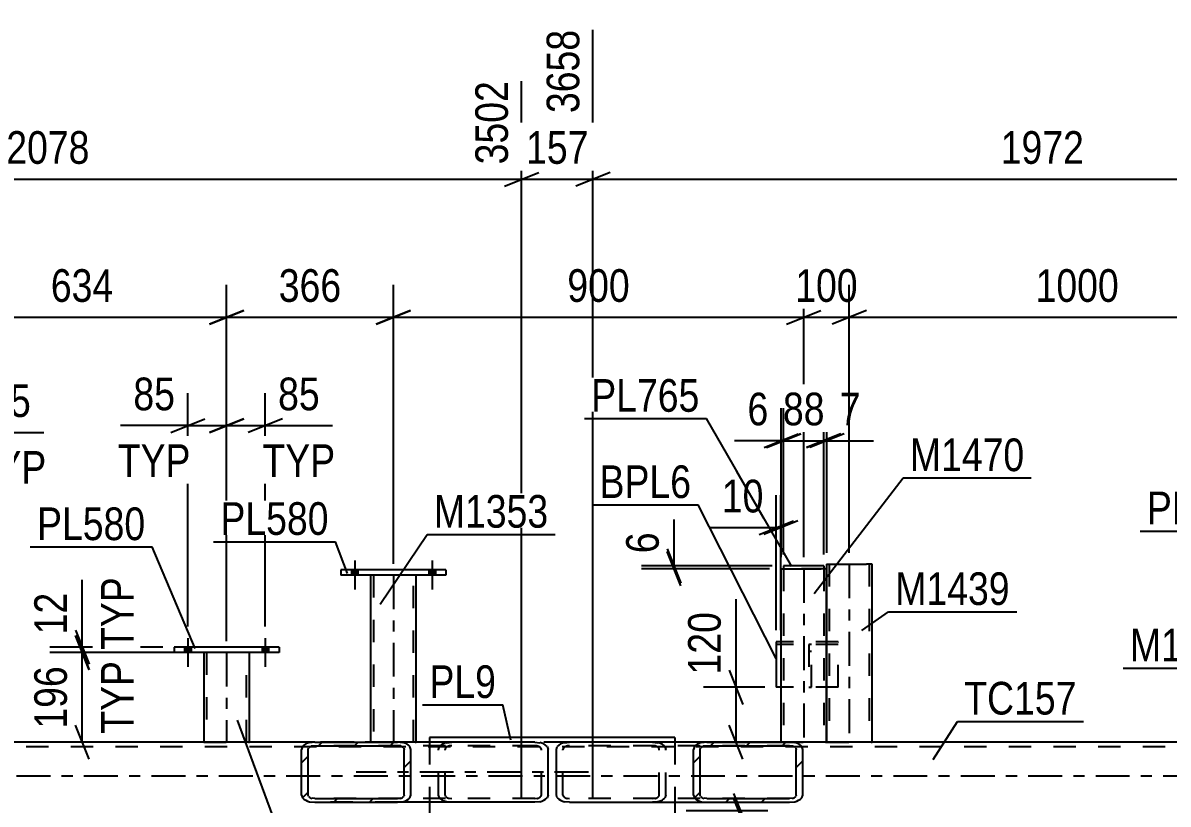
# Model space of a CAD drawing. Header units: millimetres. Extents: x -808 to 381, y -747 to 94.
# Drawn here: x -682.6 to -582.1, y -154.6 to -86.1 of the extents above; entities that cross this region are included whole.
import ezdxf

# ---------------------------------------------------------------- set-up
doc = ezdxf.new("R2010")
doc.units = ezdxf.units.MM
doc.linetypes.add('DXK_LINE_DOT2', pattern=[3.9198, 1.9599, -1.9599])
doc.linetypes.add('DXK_LINE_DOT3', pattern=[5.9187, 2.979, -0.9799, 0.9799, -0.9799])
doc.styles.add('Arial Narrow', font='ARIALN.TTF', dxfattribs={"height": 0.2})

# ---------------------------------------------------------------- blocks, each defined once
blk = doc.blocks.new('Part-232923327-79938 - 79863')
at = {"color": 7, "linetype": 'DXK_LINE_DOT2'}
for p, q in [((-111.99, -149.59), (-743.62, -149.59)), ((-112.59, -149.19), (-657, -149.19)), ((-615.32, -149.19), (-657, -149.19))]:
    blk.add_line(p, q, dxfattribs=at)
at = {"color": 2, "linetype": 'Continuous'}
for p, q in [((-657, -149.19), (-700.46, -149.19)), ((-571.86, -149.19), (-615.32, -149.19))]:
    blk.add_line(p, q, dxfattribs=at)
at = {"color": 7, "linetype": 'DXK_LINE_DOT3'}
blk.add_line((-111.99, -152.19), (-743.62, -152.19), dxfattribs=at)
blk = doc.blocks.new('Part-232923327-79944 - 79863')
at = {"linetype": 'Continuous'}
h = blk.add_hatch(dxfattribs=at)
h.set_pattern_fill('', scale=0.7, style=0, pattern_type=0)
h.set_pattern_definition([(45, (-623.6762, -154.072), (-1.57154, 1.57154), [])])
h.paths.add_polyline_path([(-623.76, -153.83), (-623.68, -154.07), (-623.42, -154.28), (-623.05, -154.42), (-622.6, -154.47), (-615.32, -154.47), (-614.88, -154.42), (-614.5, -154.28), (-614.25, -154.07), (-614.16, -153.83), (-614.16, -149.83), (-614.25, -149.58), (-614.5, -149.37), (-614.88, -149.24), (-615.32, -149.19), (-622.6, -149.19), (-623.05, -149.24), (-623.42, -149.37), (-623.68, -149.58), (-623.76, -149.83)])
h.paths.add_polyline_path([(-623.14, -149.7), (-623.01, -149.6), (-622.82, -149.53), (-622.6, -149.51), (-615.32, -149.51), (-615.1, -149.53), (-614.91, -149.6), (-614.78, -149.7), (-614.74, -149.83), (-614.74, -153.83), (-614.78, -153.95), (-614.91, -154.05), (-615.1, -154.12), (-615.32, -154.15), (-622.6, -154.15), (-622.82, -154.12), (-623.01, -154.05), (-623.14, -153.95), (-623.18, -153.83), (-623.18, -149.83)])
at = {"color": 2, "linetype": 'Continuous'}
for p, q in [((-635.79, -149.83), (-635.71, -149.58)), ((-635.08, -149.24), (-634.63, -149.19)), ((-622.6, -149.19), (-634.63, -149.19)), ((-623.68, -149.58), (-623.76, -149.83)), ((-623.18, -149.83), (-623.14, -149.7)), ((-622.6, -149.19), (-623.05, -149.24)), ((-622.82, -149.53), (-622.6, -149.51)), ((-622.6, -149.19), (-615.32, -149.19)), ((-622.6, -149.51), (-615.32, -149.51)), ((-614.88, -149.24), (-615.32, -149.19)), ((-615.32, -149.51), (-615.1, -149.53)), ((-614.78, -149.7), (-614.74, -149.83)), ((-614.16, -149.83), (-614.25, -149.58)), ((-635.79, -153.83), (-635.79, -149.83)), ((-623.76, -153.83), (-623.76, -149.83)), ((-623.18, -153.83), (-623.18, -149.83)), ((-614.74, -153.83), (-614.74, -149.83)), ((-614.16, -153.83), (-614.16, -149.83)), ((-635.71, -154.07), (-635.79, -153.83)), ((-634.63, -154.47), (-635.08, -154.42)), ((-634.63, -154.47), (-622.6, -154.47)), ((-623.76, -153.83), (-623.68, -154.07)), ((-623.14, -153.95), (-623.18, -153.83)), ((-623.05, -154.42), (-622.6, -154.47)), ((-622.6, -154.15), (-622.82, -154.12)), ((-622.6, -154.15), (-615.32, -154.15)), ((-622.6, -154.47), (-615.32, -154.47)), ((-615.1, -154.12), (-615.32, -154.15)), ((-615.32, -154.47), (-614.88, -154.42)), ((-614.74, -153.83), (-614.78, -153.95)), ((-614.25, -154.07), (-614.16, -153.83))]:
    blk.add_line(p, q, dxfattribs=at)
at = {"color": 7, "linetype": 'DXK_LINE_DOT2'}
for p, q in [((-635.17, -149.7), (-635.21, -149.83)), ((-634.63, -149.51), (-634.85, -149.53)), ((-615.32, -149.51), (-634.63, -149.51)), ((-627.35, -149.19), (-626.91, -149.24)), ((-627.13, -149.53), (-627.35, -149.51)), ((-626.77, -149.83), (-626.81, -149.7)), ((-626.28, -149.58), (-626.19, -149.83)), ((-615.32, -149.19), (-622.6, -149.19)), ((-635.21, -153.83), (-635.21, -149.83)), ((-626.77, -153.83), (-626.77, -149.83)), ((-626.19, -153.83), (-626.19, -149.83)), ((-635.21, -153.83), (-635.17, -153.95)), ((-634.85, -154.12), (-634.63, -154.15)), ((-615.32, -154.15), (-634.63, -154.15)), ((-627.35, -154.15), (-627.13, -154.12)), ((-626.91, -154.42), (-627.35, -154.47)), ((-626.81, -153.95), (-626.77, -153.83)), ((-626.19, -153.83), (-626.28, -154.07)), ((-622.6, -154.47), (-615.32, -154.47))]:
    blk.add_line(p, q, dxfattribs=at)
at = {"color": 2, "linetype": 'Continuous'}
for centre, radius, start, end in [((-634.9, -150.31), 1.09, 99.5182, 138.0637), ((-622.87, -150.31), 1.09, 99.5182, 138.0637), ((-622.73, -150.07), 0.545, 99.5182, 138.0637), ((-615.19, -150.07), 0.545, 41.9363, 80.4819), ((-615.06, -150.31), 1.09, 41.9363, 80.4819), ((-634.9, -153.34), 1.09, 221.9363, 260.4819), ((-622.87, -153.34), 1.09, 221.9363, 260.4819), ((-622.73, -153.59), 0.545, 221.9363, 260.4819), ((-615.19, -153.59), 0.545, 279.5182, 318.0637), ((-615.06, -153.34), 1.09, 279.5182, 318.0637)]:
    blk.add_arc(centre, radius, start, end, dxfattribs=at)
at = {"color": 7, "linetype": 'DXK_LINE_DOT2'}
for centre, radius, start, end in [((-634.76, -150.07), 0.545, 99.5182, 138.0637), ((-627.22, -150.07), 0.545, 41.9363, 80.4819), ((-627.09, -150.31), 1.09, 41.9363, 80.4819), ((-634.76, -153.59), 0.545, 221.9363, 260.4819), ((-627.22, -153.59), 0.545, 279.5182, 318.0637), ((-627.09, -153.34), 1.09, 279.5182, 318.0637)]:
    blk.add_arc(centre, radius, start, end, dxfattribs=at)
blk = doc.blocks.new('Part-232923327-79884 - 79863')
at = {"linetype": 'Continuous'}
h = blk.add_hatch(dxfattribs=at)
h.set_pattern_fill('', scale=0.7, style=0, pattern_type=0)
h.set_pattern_definition([(45, (-658.0739, -154.072), (-1.57154, 1.57154), [])])
h.paths.add_polyline_path([(-658.16, -153.83), (-658.07, -154.07), (-657.82, -154.28), (-657.44, -154.42), (-657, -154.47), (-649.72, -154.47), (-649.27, -154.42), (-648.9, -154.28), (-648.64, -154.07), (-648.55, -153.83), (-648.55, -149.83), (-648.64, -149.58), (-648.9, -149.37), (-649.27, -149.24), (-649.72, -149.19), (-657, -149.19), (-657.44, -149.24), (-657.82, -149.37), (-658.07, -149.58), (-658.16, -149.83)])
h.paths.add_polyline_path([(-657.54, -149.7), (-657.41, -149.6), (-657.22, -149.53), (-657, -149.51), (-649.72, -149.51), (-649.5, -149.53), (-649.31, -149.6), (-649.18, -149.7), (-649.14, -149.83), (-649.14, -153.83), (-649.18, -153.95), (-649.31, -154.05), (-649.5, -154.12), (-649.72, -154.15), (-657, -154.15), (-657.22, -154.12), (-657.41, -154.05), (-657.54, -153.95), (-657.58, -153.83), (-657.58, -149.83)])
at = {"color": 2, "linetype": 'Continuous'}
for p, q in [((-658.07, -149.58), (-658.16, -149.83)), ((-657.58, -149.83), (-657.54, -149.7)), ((-657, -149.19), (-657.44, -149.24)), ((-657.22, -149.53), (-657, -149.51)), ((-657, -149.19), (-649.72, -149.19)), ((-657, -149.51), (-649.72, -149.51)), ((-637.69, -149.19), (-649.72, -149.19)), ((-649.27, -149.24), (-649.72, -149.19)), ((-649.72, -149.51), (-649.5, -149.53)), ((-649.18, -149.7), (-649.14, -149.83)), ((-648.55, -149.83), (-648.64, -149.58)), ((-637.69, -149.19), (-637.24, -149.24)), ((-636.61, -149.58), (-636.52, -149.83)), ((-658.16, -153.83), (-658.16, -149.83)), ((-657.58, -153.83), (-657.58, -149.83)), ((-649.14, -153.83), (-649.14, -149.83)), ((-648.55, -153.83), (-648.55, -149.83)), ((-636.52, -153.83), (-636.52, -149.83)), ((-658.16, -153.83), (-658.07, -154.07)), ((-657.54, -153.95), (-657.58, -153.83)), ((-657.44, -154.42), (-657, -154.47)), ((-657, -154.15), (-657.22, -154.12)), ((-657, -154.15), (-649.72, -154.15)), ((-657, -154.47), (-649.72, -154.47)), ((-649.5, -154.12), (-649.72, -154.15)), ((-649.72, -154.47), (-649.27, -154.42)), ((-637.69, -154.47), (-649.72, -154.47)), ((-649.14, -153.83), (-649.18, -153.95)), ((-648.64, -154.07), (-648.55, -153.83)), ((-637.24, -154.42), (-637.69, -154.47)), ((-636.52, -153.83), (-636.61, -154.07))]:
    blk.add_line(p, q, dxfattribs=at)
at = {"color": 7, "linetype": 'DXK_LINE_DOT2'}
for p, q in [((-649.72, -149.19), (-657, -149.19)), ((-637.69, -149.51), (-657, -149.51)), ((-646.13, -149.83), (-646.04, -149.58)), ((-645.51, -149.7), (-645.55, -149.83)), ((-645.41, -149.24), (-644.97, -149.19)), ((-644.97, -149.51), (-645.19, -149.53)), ((-637.47, -149.53), (-637.69, -149.51)), ((-637.11, -149.83), (-637.15, -149.7)), ((-646.13, -153.83), (-646.13, -149.83)), ((-645.55, -153.83), (-645.55, -149.83)), ((-637.11, -153.83), (-637.11, -149.83)), ((-637.69, -154.15), (-657, -154.15)), ((-649.72, -154.47), (-657, -154.47)), ((-646.04, -154.07), (-646.13, -153.83)), ((-645.55, -153.83), (-645.51, -153.95)), ((-644.97, -154.47), (-645.41, -154.42)), ((-645.19, -154.12), (-644.97, -154.15)), ((-637.69, -154.15), (-637.47, -154.12)), ((-637.15, -153.95), (-637.11, -153.83))]:
    blk.add_line(p, q, dxfattribs=at)
at = {"color": 7, "linetype": 'DXK_LINE_DOT3'}
blk.add_line((-632.97, -151.83), (-653.36, -151.83), dxfattribs=at)
at = {"color": 2, "linetype": 'Continuous'}
for centre, radius, start, end in [((-657.26, -150.31), 1.09, 99.5182, 138.0637), ((-657.13, -150.07), 0.545, 99.5182, 138.0637), ((-649.59, -150.07), 0.545, 41.9363, 80.4819), ((-649.45, -150.31), 1.09, 41.9363, 80.4819), ((-637.42, -150.31), 1.09, 41.9363, 80.4819), ((-657.26, -153.34), 1.09, 221.9363, 260.4819), ((-657.13, -153.59), 0.545, 221.9363, 260.4819), ((-649.59, -153.59), 0.545, 279.5182, 318.0637), ((-649.45, -153.34), 1.09, 279.5182, 318.0637), ((-637.42, -153.34), 1.09, 279.5182, 318.0637)]:
    blk.add_arc(centre, radius, start, end, dxfattribs=at)
at = {"color": 7, "linetype": 'DXK_LINE_DOT2'}
for centre, radius, start, end in [((-645.23, -150.31), 1.09, 99.5182, 138.0637), ((-645.1, -150.07), 0.545, 99.5182, 138.0637), ((-637.56, -150.07), 0.545, 41.9363, 80.4819), ((-645.23, -153.34), 1.09, 221.9363, 260.4819), ((-645.1, -153.59), 0.545, 221.9363, 260.4819), ((-637.56, -153.59), 0.545, 279.5182, 318.0637)]:
    blk.add_arc(centre, radius, start, end, dxfattribs=at)
blk = doc.blocks.new('Part-232923327-142896 - 79863')
at = {"color": 2, "linetype": 'Continuous'}
for p, q in [((-666.73, -141.34), (-666.73, -149.19)), ((-662.73, -149.19), (-662.73, -141.34))]:
    blk.add_line(p, q, dxfattribs=at)
at = {"color": 7, "linetype": 'DXK_LINE_DOT2'}
for p, q in [((-662.73, -141.34), (-666.73, -141.34)), ((-666.49, -141.34), (-666.49, -149.19)), ((-662.97, -149.19), (-662.97, -141.34)), ((-666.73, -149.19), (-666.73, -149.19)), ((-666.73, -149.19), (-662.73, -149.19)), ((-662.73, -149.19), (-662.73, -149.19)), ((-662.73, -149.19), (-662.73, -149.19))]:
    blk.add_line(p, q, dxfattribs=at)
at = {"color": 7, "linetype": 'DXK_LINE_DOT3'}
blk.add_line((-664.73, -141.34), (-664.73, -149.19), dxfattribs=at)
blk = doc.blocks.new('Part-232923327-142898 - 79863')
at = {"color": 2, "linetype": 'Continuous'}
for p, q in [((-616.09, -133.98), (-616.09, -149.19)), ((-616.09, -133.98), (-616.05, -133.98)), ((-616.05, -133.98), (-612.57, -133.98)), ((-612.09, -133.98), (-612.57, -133.98)), ((-612.09, -149.19), (-612.09, -133.98))]:
    blk.add_line(p, q, dxfattribs=at)
at = {"color": 7, "linetype": 'DXK_LINE_DOT2'}
for p, q in [((-615.85, -133.98), (-615.85, -149.19)), ((-615.85, -133.98), (-615.83, -133.98)), ((-612.33, -133.98), (-612.33, -149.19)), ((-616.09, -149.19), (-616.09, -149.19)), ((-616.09, -149.19), (-612.09, -149.19)), ((-612.09, -149.19), (-612.09, -149.19)), ((-612.09, -149.19), (-612.09, -149.19))]:
    blk.add_line(p, q, dxfattribs=at)
at = {"color": 7, "linetype": 'DXK_LINE_DOT3'}
blk.add_line((-614.09, -133.98), (-614.09, -149.19), dxfattribs=at)
blk = doc.blocks.new('Part-232923327-142848 - 79863')
at = {"color": 2, "linetype": 'Continuous'}
for p, q in [((-612.09, -133.59), (-612.09, -149.19)), ((-612.09, -133.59), (-608.57, -133.59)), ((-608.09, -133.59), (-608.57, -133.59)), ((-608.09, -149.19), (-608.09, -133.59))]:
    blk.add_line(p, q, dxfattribs=at)
at = {"color": 7, "linetype": 'DXK_LINE_DOT2'}
for p, q in [((-611.85, -133.59), (-611.85, -149.19)), ((-611.85, -133.59), (-611.83, -133.59)), ((-611.83, -133.59), (-611.79, -133.59)), ((-611.79, -133.59), (-611.78, -133.59)), ((-608.33, -133.59), (-608.33, -149.19)), ((-612.09, -149.19), (-612.09, -149.19)), ((-612.09, -149.19), (-608.09, -149.19)), ((-608.09, -149.19), (-608.09, -149.19)), ((-608.09, -149.19), (-608.09, -149.19))]:
    blk.add_line(p, q, dxfattribs=at)
at = {"color": 7, "linetype": 'DXK_LINE_DOT3'}
blk.add_line((-610.09, -133.59), (-610.09, -149.19), dxfattribs=at)
blk = doc.blocks.new('Bolt-232923327-142954 - 79863')
at = {"linetype": 'Continuous'}
for points in [[(-667.85, -140.86), (-668.41, -140.86), (-668.41, -141.34), (-667.85, -141.34)], [(-667.85, -140.86), (-668.41, -140.86), (-668.41, -141.34), (-667.85, -141.34)], [(-661.05, -140.86), (-661.61, -140.86), (-661.61, -141.34), (-661.05, -141.34)], [(-661.05, -140.86), (-661.61, -140.86), (-661.61, -141.34), (-661.05, -141.34)]]:
    blk.add_hatch(color=1, dxfattribs=at).paths.add_polyline_path(points)
at = {"color": 1, "linetype": 'Continuous'}
for p, q in [((-668.13, -140.06), (-668.13, -142.58)), ((-668.13, -140.06), (-668.13, -142.58)), ((-661.33, -140.06), (-661.33, -142.58)), ((-661.33, -140.06), (-661.33, -142.58)), ((-668.41, -140.86), (-668.41, -141.34)), ((-668.41, -140.86), (-668.41, -141.34)), ((-667.85, -140.86), (-667.85, -141.34)), ((-667.85, -140.86), (-667.85, -141.34)), ((-661.61, -140.86), (-661.61, -141.34)), ((-661.61, -140.86), (-661.61, -141.34)), ((-661.05, -140.86), (-661.05, -141.34)), ((-661.05, -140.86), (-661.05, -141.34))]:
    blk.add_line(p, q, dxfattribs=at)
blk = doc.blocks.new('Part-232923327-79963 - 79863')
at = {"color": 2, "linetype": 'Continuous'}
for p, q in [((-646.93, -148.79), (-646.93, -149.19)), ((-625.39, -148.79), (-646.93, -148.79)), ((-625.39, -148.79), (-625.39, -149.19)), ((-646.93, -154.47), (-646.93, -155.59)), ((-625.39, -154.47), (-625.39, -155.59)), ((-625.39, -155.59), (-646.93, -155.59))]:
    blk.add_line(p, q, dxfattribs=at)
at = {"color": 7, "linetype": 'DXK_LINE_DOT2'}
for p, q in [((-646.93, -149.19), (-646.93, -154.47)), ((-625.39, -149.19), (-625.39, -154.47))]:
    blk.add_line(p, q, dxfattribs=at)
blk = doc.blocks.new('Part-232923327-142918 - 79863')
at = {"color": 2, "linetype": 'Continuous'}
for p, q in [((-616.49, -140.38), (-616.49, -144.38)), ((-616.09, -140.38), (-616.49, -140.38)), ((-616.09, -144.38), (-616.49, -144.38))]:
    blk.add_line(p, q, dxfattribs=at)
at = {"color": 7, "linetype": 'DXK_LINE_DOT2'}
for p, q in [((-611.05, -140.62), (-616.49, -140.62)), ((-611.05, -140.38), (-616.09, -140.38)), ((-611.05, -144.38), (-611.05, -140.38)), ((-611.05, -144.38), (-616.09, -144.38))]:
    blk.add_line(p, q, dxfattribs=at)
blk = doc.blocks.new('Bolt-232923327-142930 - 79863')
at = {"linetype": 'Continuous'}
for points in [[(-653.21, -134.07), (-653.77, -134.07), (-653.77, -134.55), (-653.21, -134.55)], [(-653.21, -134.07), (-653.77, -134.07), (-653.77, -134.55), (-653.21, -134.55)], [(-646.41, -134.07), (-646.97, -134.07), (-646.97, -134.55), (-646.41, -134.55)], [(-646.41, -134.07), (-646.97, -134.07), (-646.97, -134.55), (-646.41, -134.55)]]:
    blk.add_hatch(color=1, dxfattribs=at).paths.add_polyline_path(points)
at = {"color": 1, "linetype": 'Continuous'}
for p, q in [((-653.49, -133.27), (-653.49, -135.79)), ((-653.49, -133.27), (-653.49, -135.79)), ((-646.69, -133.27), (-646.69, -135.79)), ((-646.69, -133.27), (-646.69, -135.79)), ((-653.77, -134.07), (-653.77, -134.55)), ((-653.77, -134.07), (-653.77, -134.55)), ((-653.21, -134.07), (-653.21, -134.55)), ((-653.21, -134.07), (-653.21, -134.55)), ((-646.97, -134.07), (-646.97, -134.55)), ((-646.97, -134.07), (-646.97, -134.55)), ((-646.41, -134.07), (-646.41, -134.55)), ((-646.41, -134.07), (-646.41, -134.55))]:
    blk.add_line(p, q, dxfattribs=at)
blk = doc.blocks.new('Part-232923327-142844 - 79863')
at = {"color": 2, "linetype": 'Continuous'}
for p, q in [((-652.09, -134.55), (-652.09, -149.19)), ((-648.09, -149.19), (-648.09, -134.55))]:
    blk.add_line(p, q, dxfattribs=at)
at = {"color": 7, "linetype": 'DXK_LINE_DOT2'}
for p, q in [((-648.09, -134.55), (-652.09, -134.55)), ((-651.85, -134.55), (-651.85, -149.19)), ((-648.33, -149.19), (-648.33, -134.55)), ((-652.09, -149.19), (-652.09, -149.19)), ((-652.09, -149.19), (-648.09, -149.19)), ((-648.09, -149.19), (-648.09, -149.19)), ((-648.09, -149.19), (-648.09, -149.19))]:
    blk.add_line(p, q, dxfattribs=at)
at = {"color": 7, "linetype": 'DXK_LINE_DOT3'}
blk.add_line((-650.09, -134.55), (-650.09, -149.19), dxfattribs=at)
blk = doc.blocks.new('Part-232923327-142845 - 79863')
at = {"color": 2, "linetype": 'Continuous'}
for p, q in [((-645.49, -134.07), (-654.69, -134.07)), ((-654.69, -134.07), (-654.69, -134.55)), ((-645.49, -134.55), (-654.69, -134.55)), ((-645.49, -134.07), (-645.49, -134.55))]:
    blk.add_line(p, q, dxfattribs=at)
blk = doc.blocks.new('Part-232923327-142897 - 79863')
at = {"color": 2, "linetype": 'Continuous'}
for p, q in [((-660.13, -140.86), (-669.33, -140.86)), ((-669.33, -140.86), (-669.33, -141.34)), ((-660.13, -141.34), (-669.33, -141.34)), ((-660.13, -140.86), (-660.13, -141.34))]:
    blk.add_line(p, q, dxfattribs=at)
blk = doc.blocks.new('Part-232923327-142919 - 79863')
at = {"color": 7, "linetype": 'DXK_LINE_DOT2'}
for p, q in [((-613.41, -140.62), (-613.65, -140.62)), ((-613.65, -140.62), (-613.65, -144.38)), ((-613.41, -140.62), (-613.65, -140.62)), ((-613.41, -144.38), (-613.41, -140.62)), ((-613.65, -141.22), (-613.41, -141.22)), ((-613.65, -144.38), (-613.41, -144.38))]:
    blk.add_line(p, q, dxfattribs=at)
blk = doc.blocks.new('Part-232923327-142920 - 79863')
at = {"color": 2, "linetype": 'Continuous'}
for p, q in [((-612.33, -133.74), (-615.85, -133.74)), ((-615.85, -133.74), (-615.85, -133.98)), ((-612.33, -133.74), (-612.33, -133.98))]:
    blk.add_line(p, q, dxfattribs=at)
at = {"color": 7, "linetype": 'DXK_LINE_DOT2'}
blk.add_line((-612.33, -133.98), (-615.85, -133.98), dxfattribs=at)
blk = doc.blocks.new('StraightDimension-232923327-156614 - 79863')
at = {"color": 7, "linetype": 'Continuous'}
for p, q in [((-664.73, -140.34), (-664.73, -109.07)), ((-650.09, -133.55), (-650.09, -109.07)), ((-663.23, -111.32), (-666.23, -112.52)), ((-651.59, -112.52), (-648.59, -111.32)), ((-664.73, -111.92), (-650.09, -111.92))]:
    blk.add_line(p, q, dxfattribs=at)
at = {"color": 0}
blk.add_wipeout([(-654.07, -111.17), (-654.07, -106.97), (-660.75, -106.97), (-660.75, -111.17)], dxfattribs=at)
at = {"color": 3, "style": 'Arial Narrow'}
blk.add_text('366', height=2.863, dxfattribs=at).set_placement((-660.15, -110.57))
blk = doc.blocks.new('StraightDimension-232923327-123368 - 79863')
at = {"color": 7, "linetype": 'Continuous'}
for p, q in [((-721.97, -154.19), (-721.97, -91.2)), ((-638.84, -154.19), (-638.84, -91.2)), ((-720.47, -99.21), (-723.47, -100.41)), ((-640.34, -100.41), (-637.34, -99.21)), ((-721.97, -99.81), (-638.84, -99.81))]:
    blk.add_line(p, q, dxfattribs=at)
at = {"color": 0}
blk.add_wipeout([(-676.15, -99.06), (-676.15, -94.86), (-684.66, -94.86), (-684.66, -99.06)], dxfattribs=at)
at = {"color": 3, "style": 'Arial Narrow'}
blk.add_text('2078', height=2.863, dxfattribs=at).set_placement((-684.06, -98.46))
at = {"color": 0, "linetype": 'Continuous'}
blk.add_wipeout([(-639.44, -90.6), (-643.64, -90.6), (-643.64, -99.11), (-639.44, -99.11)], dxfattribs=at)
at = {"color": 3, "linetype": 'Continuous', "style": 'Arial Narrow'}
blk.add_text('3502', height=2.863, rotation=90.0002, dxfattribs=at).set_placement((-640.04, -98.51))
blk = doc.blocks.new('StraightDimension-232923327-156978 - 79863')
at = {"color": 7, "linetype": 'Continuous'}
for p, q in [((-690.09, -133.55), (-690.09, -119.17)), ((-686.69, -133.07), (-686.69, -119.17)), ((-691.59, -122.62), (-688.59, -121.42)), ((-685.19, -121.42), (-688.19, -122.62)), ((-690.09, -122.02), (-686.69, -122.02)), ((-686.69, -122.02), (-680.78, -122.02)), ((-686.69, -122.02), (-680.78, -122.02))]:
    blk.add_line(p, q, dxfattribs=at)
at = {"color": 0}
blk.add_wipeout([(-681.3, -121.27), (-681.3, -117.07), (-686.16, -117.07), (-686.16, -121.27)], dxfattribs=at)
at = {"color": 0, "linetype": 'Continuous'}
blk.add_wipeout([(-679.94, -127.12), (-679.94, -122.92), (-687.53, -122.92), (-687.53, -127.12)], dxfattribs=at)
at = {"color": 3, "style": 'Arial Narrow'}
blk.add_text('85', height=2.863, dxfattribs=at).set_placement((-685.56, -120.67))
at = {"color": 3, "linetype": 'Continuous', "style": 'Arial Narrow'}
blk.add_text('TYP', height=2.863, dxfattribs=at).set_placement((-686.93, -126.52))
blk = doc.blocks.new('StraightDimension-232923327-156613 - 79863')
at = {"color": 7, "linetype": 'Continuous'}
for p, q in [((-650.09, -133.55), (-650.09, -109.07)), ((-614.09, -132.98), (-614.09, -109.07)), ((-648.59, -111.32), (-651.59, -112.52)), ((-615.59, -112.52), (-612.59, -111.32)), ((-650.09, -111.92), (-614.09, -111.92))]:
    blk.add_line(p, q, dxfattribs=at)
at = {"color": 0}
blk.add_wipeout([(-628.74, -111.17), (-628.74, -106.97), (-635.43, -106.97), (-635.43, -111.17)], dxfattribs=at)
at = {"color": 3, "style": 'Arial Narrow'}
blk.add_text('900', height=2.863, dxfattribs=at).set_placement((-634.83, -110.57))
blk = doc.blocks.new('StraightDimension-232923327-157281 - 79863')
at = {"color": 7, "linetype": 'Continuous'}
for p, q in [((-616.49, -139.38), (-616.49, -127.54)), ((-616.09, -139.38), (-616.09, -127.54)), ((-616.49, -130.39), (-622.39, -130.39)), ((-616.49, -130.39), (-622.39, -130.39)), ((-617.99, -130.99), (-614.99, -129.79)), ((-614.59, -129.79), (-617.59, -130.99)), ((-616.49, -130.39), (-616.09, -130.39))]:
    blk.add_line(p, q, dxfattribs=at)
at = {"color": 0}
blk.add_wipeout([(-617.01, -129.64), (-617.01, -125.44), (-621.87, -125.44), (-621.87, -129.64)], dxfattribs=at)
at = {"color": 3, "style": 'Arial Narrow'}
blk.add_text('10', height=2.863, dxfattribs=at).set_placement((-621.27, -129.04))
blk = doc.blocks.new('StraightDimension-232923327-157000 - 79863')
at = {"color": 7, "linetype": 'Continuous'}
for p, q in [((-677.39, -140.86), (-677.39, -134.96)), ((-677.39, -140.86), (-677.39, -134.96)), ((-677.99, -139.36), (-676.79, -142.36)), ((-676.79, -142.84), (-677.99, -139.84)), ((-670.33, -140.86), (-680.24, -140.86)), ((-667.73, -141.34), (-680.24, -141.34)), ((-677.39, -141.34), (-677.39, -140.86))]:
    blk.add_line(p, q, dxfattribs=at)
at = {"color": 0, "linetype": 'Continuous'}
blk.add_wipeout([(-672.29, -134.12), (-676.49, -134.12), (-676.49, -141.71), (-672.29, -141.71)], dxfattribs=at)
at = {"color": 0}
blk.add_wipeout([(-678.14, -135.48), (-682.34, -135.48), (-682.34, -140.34), (-678.14, -140.34)], dxfattribs=at)
at = {"color": 3, "linetype": 'Continuous', "style": 'Arial Narrow'}
blk.add_text('TYP', height=2.863, rotation=90.0002, dxfattribs=at).set_placement((-672.89, -141.11))
at = {"color": 3, "style": 'Arial Narrow'}
blk.add_text('12', height=2.863, rotation=90.0002, dxfattribs=at).set_placement((-678.74, -139.74))
blk = doc.blocks.new('StraightDimension-232923327-157304 - 79863')
at = {"color": 7, "linetype": 'Continuous'}
for p, q in [((-612.33, -132.74), (-612.33, -119.9)), ((-612.05, -132.59), (-612.05, -119.9)), ((-613.83, -123.35), (-610.83, -122.15)), ((-610.55, -122.15), (-613.55, -123.35)), ((-612.33, -122.75), (-612.05, -122.75)), ((-612.05, -122.75), (-607.97, -122.75)), ((-612.05, -122.75), (-607.97, -122.75))]:
    blk.add_line(p, q, dxfattribs=at)
at = {"color": 0}
blk.add_wipeout([(-608.5, -122), (-608.5, -117.8), (-611.52, -117.8), (-611.52, -122)], dxfattribs=at)
at = {"color": 3, "style": 'Arial Narrow'}
blk.add_text('7', height=2.86, dxfattribs=at).set_placement((-610.92, -121.4))
blk = doc.blocks.new('StraightDimension-232923327-156615 - 79863')
at = {"color": 7, "linetype": 'Continuous'}
for p, q in [((-690.09, -133.55), (-690.09, -109.07)), ((-664.73, -140.34), (-664.73, -109.07)), ((-688.59, -111.32), (-691.59, -112.52)), ((-666.23, -112.52), (-663.23, -111.32)), ((-690.09, -111.92), (-664.73, -111.92))]:
    blk.add_line(p, q, dxfattribs=at)
at = {"color": 0}
blk.add_wipeout([(-674.07, -111.17), (-674.07, -106.97), (-680.75, -106.97), (-680.75, -111.17)], dxfattribs=at)
at = {"color": 3, "style": 'Arial Narrow'}
blk.add_text('634', height=2.863, dxfattribs=at).set_placement((-680.15, -110.57))
blk = doc.blocks.new('StraightDimension-232923327-157175 - 79863')
at = {"color": 7, "linetype": 'Continuous'}
for p, q in [((-620.24, -153.69), (-619.04, -156.69)), ((-619.04, -157.09), (-620.24, -154.09)), ((-624.39, -155.19), (-617.24, -155.19)), ((-624.39, -155.59), (-617.24, -155.59)), ((-619.64, -155.59), (-619.64, -155.19)), ((-619.64, -155.59), (-619.64, -161.49)), ((-619.64, -155.59), (-619.64, -161.49))]:
    blk.add_line(p, q, dxfattribs=at)
at = {"color": 0}
blk.add_wipeout([(-620.39, -156.11), (-624.59, -156.11), (-624.59, -160.97), (-620.39, -160.97)], dxfattribs=at)
at = {"color": 3, "style": 'Arial Narrow'}
blk.add_text('10', height=2.863, rotation=90.0002, dxfattribs=at).set_placement((-620.99, -160.37))
blk = doc.blocks.new('StraightDimension-232923327-157019 - 79863')
at = {"color": 7, "linetype": 'Continuous'}
for p, q in [((-664.73, -140.34), (-664.73, -118.58)), ((-661.33, -139.06), (-661.33, -118.58)), ((-666.23, -122.03), (-663.23, -120.83)), ((-664.73, -121.43), (-661.33, -121.43)), ((-659.83, -120.83), (-662.83, -122.03)), ((-661.33, -121.43), (-655.43, -121.43)), ((-661.33, -121.43), (-655.43, -121.43))]:
    blk.add_line(p, q, dxfattribs=at)
at = {"color": 0}
blk.add_wipeout([(-655.95, -120.68), (-655.95, -116.48), (-660.81, -116.48), (-660.81, -120.68)], dxfattribs=at)
at = {"color": 0, "linetype": 'Continuous'}
blk.add_wipeout([(-654.59, -126.53), (-654.59, -122.33), (-662.18, -122.33), (-662.18, -126.53)], dxfattribs=at)
at = {"color": 3, "style": 'Arial Narrow'}
blk.add_text('85', height=2.863, dxfattribs=at).set_placement((-660.21, -120.08))
at = {"color": 3, "linetype": 'Continuous', "style": 'Arial Narrow'}
blk.add_text('TYP', height=2.863, dxfattribs=at).set_placement((-661.58, -125.93))
blk = doc.blocks.new('StraightDimension-232923327-156612 - 79863')
at = {"color": 7, "linetype": 'Continuous'}
for p, q in [((-614.09, -132.98), (-614.09, -109.07)), ((-610.09, -132.59), (-610.09, -109.07)), ((-615.59, -112.52), (-612.59, -111.32)), ((-608.59, -111.32), (-611.59, -112.52)), ((-614.09, -111.92), (-610.09, -111.92))]:
    blk.add_line(p, q, dxfattribs=at)
at = {"color": 0}
blk.add_wipeout([(-608.74, -111.17), (-608.74, -106.97), (-615.43, -106.97), (-615.43, -111.17)], dxfattribs=at)
at = {"color": 3, "style": 'Arial Narrow'}
blk.add_text('100', height=2.863, dxfattribs=at).set_placement((-614.83, -110.57))
blk = doc.blocks.new('StraightDimension-232923327-123366 - 79863')
at = {"color": 7, "linetype": 'Continuous'}
for p, q in [((-632.58, -154.19), (-632.58, -86.7)), ((-553.71, -154.19), (-553.71, -91.2)), ((-631.08, -99.21), (-634.08, -100.41)), ((-555.21, -100.41), (-552.21, -99.21)), ((-632.58, -99.81), (-553.71, -99.81))]:
    blk.add_line(p, q, dxfattribs=at)
at = {"color": 0}
blk.add_wipeout([(-588.89, -99.06), (-588.89, -94.86), (-597.4, -94.86), (-597.4, -99.06)], dxfattribs=at)
at = {"color": 3, "style": 'Arial Narrow'}
blk.add_text('1972', height=2.863, dxfattribs=at).set_placement((-596.8, -98.46))
at = {"color": 0, "linetype": 'Continuous'}
blk.add_wipeout([(-554.31, -90.6), (-558.51, -90.6), (-558.51, -99.11), (-554.31, -99.11)], dxfattribs=at)
at = {"color": 3, "linetype": 'Continuous', "style": 'Arial Narrow'}
blk.add_text('5630', height=2.863, rotation=90.0002, dxfattribs=at).set_placement((-554.91, -98.51))
blk = doc.blocks.new('StraightDimension-232923327-123367 - 79863')
at = {"color": 7, "linetype": 'Continuous'}
for p, q in [((-632.58, -154.19), (-632.58, -86.7)), ((-638.84, -154.19), (-638.84, -91.2)), ((-640.34, -100.41), (-637.34, -99.21)), ((-631.08, -99.21), (-634.08, -100.41)), ((-638.84, -99.81), (-632.58, -99.81))]:
    blk.add_line(p, q, dxfattribs=at)
at = {"color": 0}
blk.add_wipeout([(-632.37, -99.06), (-632.37, -94.86), (-639.05, -94.86), (-639.05, -99.06)], dxfattribs=at)
at = {"color": 3, "style": 'Arial Narrow'}
blk.add_text('157', height=2.863, dxfattribs=at).set_placement((-638.45, -98.46))
at = {"color": 0, "linetype": 'Continuous'}
blk.add_wipeout([(-633.18, -86.1), (-637.38, -86.1), (-637.38, -94.61), (-633.18, -94.61)], dxfattribs=at)
at = {"color": 3, "linetype": 'Continuous', "style": 'Arial Narrow'}
blk.add_text('3658', height=2.863, rotation=90.0002, dxfattribs=at).set_placement((-633.78, -94.01))
blk = doc.blocks.new('StraightDimension-232923327-156611 - 79863')
at = {"color": 7, "linetype": 'Continuous'}
for p, q in [((-610.09, -132.59), (-610.09, -109.07)), ((-570.09, -133.55), (-570.09, -109.07)), ((-608.59, -111.32), (-611.59, -112.52)), ((-571.59, -112.52), (-568.59, -111.32)), ((-610.09, -111.92), (-570.09, -111.92))]:
    blk.add_line(p, q, dxfattribs=at)
at = {"color": 0}
blk.add_wipeout([(-585.83, -111.17), (-585.83, -106.97), (-594.34, -106.97), (-594.34, -111.17)], dxfattribs=at)
at = {"color": 3, "style": 'Arial Narrow'}
blk.add_text('1000', height=2.863, dxfattribs=at).set_placement((-593.74, -110.57))
blk = doc.blocks.new('StraightDimension-232923327-157001 - 79863')
at = {"color": 7, "linetype": 'Continuous'}
for p, q in [((-677.99, -139.84), (-676.79, -142.84)), ((-667.73, -141.34), (-680.24, -141.34)), ((-677.39, -149.19), (-677.39, -141.34)), ((-676.79, -150.69), (-677.99, -147.69)), ((-667.73, -149.19), (-680.24, -149.19))]:
    blk.add_line(p, q, dxfattribs=at)
at = {"color": 0, "linetype": 'Continuous'}
blk.add_wipeout([(-672.29, -141.47), (-676.49, -141.47), (-676.49, -149.06), (-672.29, -149.06)], dxfattribs=at)
at = {"color": 0}
blk.add_wipeout([(-678.14, -141.92), (-682.34, -141.92), (-682.34, -148.61), (-678.14, -148.61)], dxfattribs=at)
at = {"color": 3, "style": 'Arial Narrow'}
blk.add_text('196', height=2.863, rotation=90.0002, dxfattribs=at).set_placement((-678.74, -148.01))
at = {"color": 3, "linetype": 'Continuous', "style": 'Arial Narrow'}
blk.add_text('TYP', height=2.863, rotation=90.0002, dxfattribs=at).set_placement((-672.89, -148.46))
blk = doc.blocks.new('StraightDimension-232923327-157020 - 79863')
at = {"color": 7, "linetype": 'Continuous'}
for p, q in [((-668.13, -139.06), (-668.13, -118.58)), ((-664.73, -140.34), (-664.73, -118.58)), ((-668.13, -121.43), (-674.04, -121.43)), ((-668.13, -121.43), (-674.04, -121.43)), ((-669.63, -122.03), (-666.63, -120.83)), ((-668.13, -121.43), (-664.73, -121.43)), ((-663.23, -120.83), (-666.23, -122.03))]:
    blk.add_line(p, q, dxfattribs=at)
at = {"color": 0}
blk.add_wipeout([(-668.66, -120.68), (-668.66, -116.48), (-673.51, -116.48), (-673.51, -120.68)], dxfattribs=at)
at = {"color": 0, "linetype": 'Continuous'}
blk.add_wipeout([(-667.29, -126.53), (-667.29, -122.33), (-674.88, -122.33), (-674.88, -126.53)], dxfattribs=at)
at = {"color": 3, "style": 'Arial Narrow'}
blk.add_text('85', height=2.863, dxfattribs=at).set_placement((-672.91, -120.08))
at = {"color": 3, "linetype": 'Continuous', "style": 'Arial Narrow'}
blk.add_text('TYP', height=2.863, dxfattribs=at).set_placement((-674.28, -125.93))
blk = doc.blocks.new('StraightDimension-232923327-157305 - 79863')
at = {"color": 7, "linetype": 'Continuous'}
for p, q in [((-615.85, -132.74), (-615.85, -119.9)), ((-612.33, -132.74), (-612.33, -119.9)), ((-617.35, -123.35), (-614.35, -122.15)), ((-610.83, -122.15), (-613.83, -123.35)), ((-615.85, -122.75), (-612.33, -122.75))]:
    blk.add_line(p, q, dxfattribs=at)
at = {"color": 0}
blk.add_wipeout([(-611.66, -122), (-611.66, -117.8), (-616.51, -117.8), (-616.51, -122)], dxfattribs=at)
at = {"color": 3, "style": 'Arial Narrow'}
blk.add_text('88', height=2.863, dxfattribs=at).set_placement((-615.91, -121.4))
blk = doc.blocks.new('StraightDimension-232923327-157306 - 79863')
at = {"color": 7, "linetype": 'Continuous'}
for p, q in [((-616.07, -132.98), (-616.07, -119.9)), ((-615.85, -132.74), (-615.85, -119.9)), ((-617.57, -123.35), (-614.57, -122.15)), ((-614.35, -122.15), (-617.35, -123.35)), ((-616.07, -122.75), (-620.15, -122.75)), ((-616.07, -122.75), (-620.15, -122.75)), ((-616.07, -122.75), (-615.85, -122.75))]:
    blk.add_line(p, q, dxfattribs=at)
at = {"color": 0}
blk.add_wipeout([(-616.59, -122), (-616.59, -117.8), (-619.62, -117.8), (-619.62, -122)], dxfattribs=at)
at = {"color": 3, "style": 'Arial Narrow'}
blk.add_text('6', height=2.86, dxfattribs=at).set_placement((-619.02, -121.4))
blk = doc.blocks.new('StraightDimension-232923327-157326 - 79863')
at = {"color": 7, "linetype": 'Continuous'}
for p, q in [((-625.46, -133.74), (-625.46, -129.67)), ((-625.46, -133.74), (-625.46, -129.67)), ((-626.06, -132.24), (-624.86, -135.24)), ((-624.86, -135.48), (-626.06, -132.48)), ((-616.85, -133.74), (-628.31, -133.74)), ((-617.09, -133.98), (-628.31, -133.98)), ((-625.46, -133.98), (-625.46, -133.74))]:
    blk.add_line(p, q, dxfattribs=at)
at = {"color": 0}
blk.add_wipeout([(-626.21, -130.19), (-630.41, -130.19), (-630.41, -133.22), (-626.21, -133.22)], dxfattribs=at)
at = {"color": 3, "style": 'Arial Narrow'}
blk.add_text('6', height=2.86, rotation=90.0002, dxfattribs=at).set_placement((-626.81, -132.62))
blk = doc.blocks.new('StraightDimension-232923327-157337 - 79863')
at = {"color": 7, "linetype": 'Continuous'}
for p, q in [((-620.02, -144.38), (-620.02, -136.65)), ((-620.02, -144.38), (-620.02, -136.65)), ((-620.62, -142.88), (-619.42, -145.88)), ((-617.49, -144.38), (-622.87, -144.38)), ((-620.02, -149.19), (-620.02, -144.38)), ((-619.42, -150.69), (-620.62, -147.69)), ((-617.09, -149.19), (-622.87, -149.19))]:
    blk.add_line(p, q, dxfattribs=at)
at = {"color": 0}
blk.add_wipeout([(-620.77, -137.17), (-624.97, -137.17), (-624.97, -143.86), (-620.77, -143.86)], dxfattribs=at)
at = {"color": 3, "style": 'Arial Narrow'}
blk.add_text('120', height=2.863, rotation=90.0002, dxfattribs=at).set_placement((-621.37, -143.26))
blk = doc.blocks.new('Mark-232923327-157674 - 79863')
at = {"color": 30, "linetype": 'Continuous'}
for p in [(-665.87, -131.61), (-654.13, -134.39)]:
    blk.add_line(p, (-655.17, -131.61), dxfattribs=at)
at = {"color": 0}
blk.add_wipeout([(-655.77, -131.01), (-655.77, -128.01), (-665.27, -128.01), (-665.27, -131.01)], dxfattribs=at)
blk.add_wipeout([(-655.77, -131.01), (-655.77, -128.01), (-665.27, -128.01), (-665.27, -131.01)], dxfattribs=at)
at = {"color": 3, "style": 'Arial Narrow'}
blk.add_text('PL580', height=2.863, dxfattribs=at).set_placement((-665.27, -131.01))
blk = doc.blocks.new('Mark-232923327-157671 - 79863')
at = {"color": 30, "linetype": 'Continuous'}
for p, q in [((-651.25, -137.09), (-647.14, -130.98)), ((-647.14, -130.98), (-635.89, -130.98))]:
    blk.add_line(p, q, dxfattribs=at)
at = {"color": 0}
blk.add_wipeout([(-636.49, -130.38), (-636.49, -127.38), (-646.54, -127.38), (-646.54, -130.38)], dxfattribs=at)
blk.add_wipeout([(-636.49, -130.38), (-636.49, -127.38), (-646.54, -127.38), (-646.54, -130.38)], dxfattribs=at)
at = {"color": 3, "style": 'Arial Narrow'}
blk.add_text('M1353', height=2.863, dxfattribs=at).set_placement((-646.54, -130.38))
blk = doc.blocks.new('Mark-232923327-157106 - 79863')
at = {"color": 30, "linetype": 'Continuous'}
for p, q in [((-691.37, -145.27), (-686.71, -160.09)), ((-686.71, -160.09), (-675.46, -160.09))]:
    blk.add_line(p, q, dxfattribs=at)
at = {"color": 0}
blk.add_wipeout([(-676.06, -159.49), (-676.06, -156.49), (-686.11, -156.49), (-686.11, -159.49)], dxfattribs=at)
blk.add_wipeout([(-676.06, -159.49), (-676.06, -156.49), (-686.11, -156.49), (-686.11, -159.49)], dxfattribs=at)
at = {"color": 3, "style": 'Arial Narrow'}
blk.add_text('M1353', height=2.863, dxfattribs=at).set_placement((-686.11, -159.49))
blk = doc.blocks.new('Mark-232923327-84479 - 79863')
at = {"color": 30, "linetype": 'Continuous'}
for p, q in [((-602.73, -150.73), (-600.6, -147.37)), ((-600.6, -147.37), (-589.54, -147.37))]:
    blk.add_line(p, q, dxfattribs=at)
at = {"color": 0}
blk.add_wipeout([(-590.14, -146.77), (-590.14, -143.77), (-600, -143.77), (-600, -146.77)], dxfattribs=at)
blk.add_wipeout([(-590.14, -146.77), (-590.14, -143.77), (-600, -143.77), (-600, -146.77)], dxfattribs=at)
at = {"color": 3, "style": 'Arial Narrow'}
blk.add_text('TC157', height=2.863, dxfattribs=at).set_placement((-600, -146.77))
blk = doc.blocks.new('Mark-232923327-157360 - 79863')
at = {"color": 30, "linetype": 'Continuous'}
for p in [(-633.33, -120.81), (-615.13, -133.8)]:
    blk.add_line(p, (-622.63, -120.81), dxfattribs=at)
at = {"color": 0}
blk.add_wipeout([(-623.23, -120.21), (-623.23, -117.21), (-632.73, -117.21), (-632.73, -120.21)], dxfattribs=at)
blk.add_wipeout([(-623.23, -120.21), (-623.23, -117.21), (-632.73, -117.21), (-632.73, -120.21)], dxfattribs=at)
at = {"color": 3, "style": 'Arial Narrow'}
blk.add_text('PL765', height=2.863, dxfattribs=at).set_placement((-632.73, -120.21))
blk = doc.blocks.new('Mark-232923327-157124 - 79863')
at = {"color": 30, "linetype": 'Continuous'}
for p, q in [((-663.81, -147.27), (-658.61, -161.33)), ((-658.61, -161.33), (-647.36, -161.33))]:
    blk.add_line(p, q, dxfattribs=at)
at = {"color": 0}
blk.add_wipeout([(-647.96, -160.73), (-647.96, -157.73), (-658.01, -157.73), (-658.01, -160.73)], dxfattribs=at)
blk.add_wipeout([(-647.96, -160.73), (-647.96, -157.73), (-658.01, -157.73), (-658.01, -160.73)], dxfattribs=at)
at = {"color": 3, "style": 'Arial Narrow'}
blk.add_text('M1362', height=2.863, dxfattribs=at).set_placement((-658.01, -160.73))
blk = doc.blocks.new('Mark-232923327-157127 - 79863')
at = {"color": 30, "linetype": 'Continuous'}
for p in [(-681.96, -132.07), (-667.48, -140.97)]:
    blk.add_line(p, (-671.26, -132.07), dxfattribs=at)
at = {"color": 0}
blk.add_wipeout([(-671.86, -131.47), (-671.86, -128.47), (-681.36, -128.47), (-681.36, -131.47)], dxfattribs=at)
blk.add_wipeout([(-671.86, -131.47), (-671.86, -128.47), (-681.36, -128.47), (-681.36, -131.47)], dxfattribs=at)
at = {"color": 3, "style": 'Arial Narrow'}
blk.add_text('PL580', height=2.863, dxfattribs=at).set_placement((-681.36, -131.47))
blk = doc.blocks.new('Mark-232923327-157273 - 79863')
at = {"color": 30, "linetype": 'Continuous'}
for p in [(-647.53, -145.92), (-639.78, -149.03)]:
    blk.add_line(p, (-640.49, -145.92), dxfattribs=at)
at = {"color": 0}
blk.add_wipeout([(-641.09, -145.32), (-641.09, -142.32), (-646.93, -142.32), (-646.93, -145.32)], dxfattribs=at)
blk.add_wipeout([(-641.09, -145.32), (-641.09, -142.32), (-646.93, -142.32), (-646.93, -145.32)], dxfattribs=at)
at = {"color": 3, "style": 'Arial Narrow'}
blk.add_text('PL9', height=2.863, dxfattribs=at).set_placement((-646.93, -145.32))
blk = doc.blocks.new('Mark-232923327-157296 - 79863')
at = {"color": 30, "linetype": 'Continuous'}
for p in [(-632.6, -128.38), (-616.49, -141.86)]:
    blk.add_line(p, (-623.36, -128.38), dxfattribs=at)
at = {"color": 0}
blk.add_wipeout([(-623.96, -127.78), (-623.96, -124.78), (-632, -124.78), (-632, -127.78)], dxfattribs=at)
blk.add_wipeout([(-623.96, -127.78), (-623.96, -124.78), (-632, -124.78), (-632, -127.78)], dxfattribs=at)
at = {"color": 3, "style": 'Arial Narrow'}
blk.add_text('BPL6', height=2.863, dxfattribs=at).set_placement((-632, -127.78))
blk = doc.blocks.new('Mark-232923327-157350 - 79863')
at = {"color": 30, "linetype": 'Continuous'}
for p, q in [((-608.98, -139.39), (-606.65, -137.76)), ((-606.65, -137.76), (-595.39, -137.76))]:
    blk.add_line(p, q, dxfattribs=at)
at = {"color": 0}
blk.add_wipeout([(-595.99, -137.16), (-595.99, -134.16), (-606.05, -134.16), (-606.05, -137.16)], dxfattribs=at)
blk.add_wipeout([(-595.99, -137.16), (-595.99, -134.16), (-606.05, -134.16), (-606.05, -137.16)], dxfattribs=at)
at = {"color": 3, "style": 'Arial Narrow'}
blk.add_text('M1439', height=2.863, dxfattribs=at).set_placement((-606.05, -137.16))
blk = doc.blocks.new('Mark-232923327-157353 - 79863')
at = {"color": 30, "linetype": 'Continuous'}
for p, q in [((-613.16, -136.16), (-605.37, -126.02)), ((-605.37, -126.02), (-594.12, -126.02))]:
    blk.add_line(p, q, dxfattribs=at)
at = {"color": 0}
blk.add_wipeout([(-594.72, -125.42), (-594.72, -122.42), (-604.77, -122.42), (-604.77, -125.42)], dxfattribs=at)
blk.add_wipeout([(-594.72, -125.42), (-594.72, -122.42), (-604.77, -122.42), (-604.77, -125.42)], dxfattribs=at)
at = {"color": 3, "style": 'Arial Narrow'}
blk.add_text('M1470', height=2.863, dxfattribs=at).set_placement((-604.77, -125.42))
blk = doc.blocks.new('Mark-232923327-157370 - 79863')
at = {"color": 30, "linetype": 'Continuous'}
for p in [(-586.06, -142.71), (-571.27, -146.25)]:
    blk.add_line(p, (-574.81, -142.71), dxfattribs=at)
at = {"color": 0}
blk.add_wipeout([(-575.41, -142.11), (-575.41, -139.11), (-585.46, -139.11), (-585.46, -142.11)], dxfattribs=at)
blk.add_wipeout([(-575.41, -142.11), (-575.41, -139.11), (-585.46, -139.11), (-585.46, -142.11)], dxfattribs=at)
at = {"color": 3, "style": 'Arial Narrow'}
blk.add_text('M1353', height=2.863, dxfattribs=at).set_placement((-585.46, -142.11))
blk = doc.blocks.new('Mark-232923327-157380 - 79863')
at = {"color": 30, "linetype": 'Continuous'}
for p in [(-584.57, -130.68), (-572.32, -134.38)]:
    blk.add_line(p, (-573.87, -130.68), dxfattribs=at)
at = {"color": 0}
blk.add_wipeout([(-574.47, -130.08), (-574.47, -127.08), (-583.97, -127.08), (-583.97, -130.08)], dxfattribs=at)
blk.add_wipeout([(-574.47, -130.08), (-574.47, -127.08), (-583.97, -127.08), (-583.97, -130.08)], dxfattribs=at)
at = {"color": 3, "style": 'Arial Narrow'}
blk.add_text('PL580', height=2.863, dxfattribs=at).set_placement((-583.97, -130.08))

msp = doc.modelspace()

# ---------------------------------------------------------------- block references
for name in ['Bolt-232923327-142930 - 79863', 'Part-232923327-142848 - 79863', 'Part-232923327-142845 - 79863', 'Part-232923327-142844 - 79863', 'Part-232923327-142898 - 79863', 'Part-232923327-142920 - 79863', 'Bolt-232923327-142954 - 79863', 'Part-232923327-142918 - 79863', 'Part-232923327-142919 - 79863', 'Part-232923327-142897 - 79863', 'Part-232923327-142896 - 79863', 'Part-232923327-79938 - 79863', 'Part-232923327-79884 - 79863', 'Part-232923327-79963 - 79863', 'Part-232923327-79944 - 79863']:
    msp.add_blockref(name, (0, 0))

# ---------------------------------------------------------------- next in the draw order: block references
for name in ['StraightDimension-232923327-156614 - 79863', 'StraightDimension-232923327-157175 - 79863']:
    msp.add_blockref(name, (0, 0))

# ---------------------------------------------------------------- next in the draw order: block references
msp.add_blockref('StraightDimension-232923327-123368 - 79863', (0, 0))

# ---------------------------------------------------------------- next in the draw order: block references
for name in ['StraightDimension-232923327-156613 - 79863', 'StraightDimension-232923327-156978 - 79863', 'StraightDimension-232923327-157000 - 79863', 'Mark-232923327-157124 - 79863']:
    msp.add_blockref(name, (0, 0))

# ---------------------------------------------------------------- next in the draw order: block references
for name in ['StraightDimension-232923327-156615 - 79863', 'StraightDimension-232923327-157304 - 79863', 'StraightDimension-232923327-157281 - 79863']:
    msp.add_blockref(name, (0, 0))

# ---------------------------------------------------------------- next in the draw order: block references
for name in ['StraightDimension-232923327-156612 - 79863', 'StraightDimension-232923327-157019 - 79863', 'StraightDimension-232923327-157001 - 79863']:
    msp.add_blockref(name, (0, 0))

# ---------------------------------------------------------------- next in the draw order: block references
for name in ['StraightDimension-232923327-123366 - 79863', 'StraightDimension-232923327-157020 - 79863', 'Mark-232923327-157106 - 79863']:
    msp.add_blockref(name, (0, 0))

# ---------------------------------------------------------------- next in the draw order: block references
for name in ['StraightDimension-232923327-123367 - 79863', 'StraightDimension-232923327-156611 - 79863', 'Mark-232923327-157127 - 79863', 'Mark-232923327-157674 - 79863', 'Mark-232923327-157350 - 79863', 'StraightDimension-232923327-157337 - 79863', 'Mark-232923327-157370 - 79863', 'Mark-232923327-84479 - 79863']:
    msp.add_blockref(name, (0, 0))

# ---------------------------------------------------------------- next in the draw order: block references
for name in ['StraightDimension-232923327-157305 - 79863', 'Mark-232923327-157671 - 79863', 'Mark-232923327-157380 - 79863', 'Mark-232923327-157273 - 79863']:
    msp.add_blockref(name, (0, 0))

# ---------------------------------------------------------------- next in the draw order: block references
for name in ['StraightDimension-232923327-157306 - 79863', 'Mark-232923327-157353 - 79863']:
    msp.add_blockref(name, (0, 0))

# ---------------------------------------------------------------- next in the draw order: block references
msp.add_blockref('StraightDimension-232923327-157326 - 79863', (0, 0))

# ---------------------------------------------------------------- next in the draw order: block references
msp.add_blockref('Mark-232923327-157360 - 79863', (0, 0))

# ---------------------------------------------------------------- next in the draw order: block references
msp.add_blockref('Mark-232923327-157296 - 79863', (0, 0))

doc.saveas('drawing.dxf')
